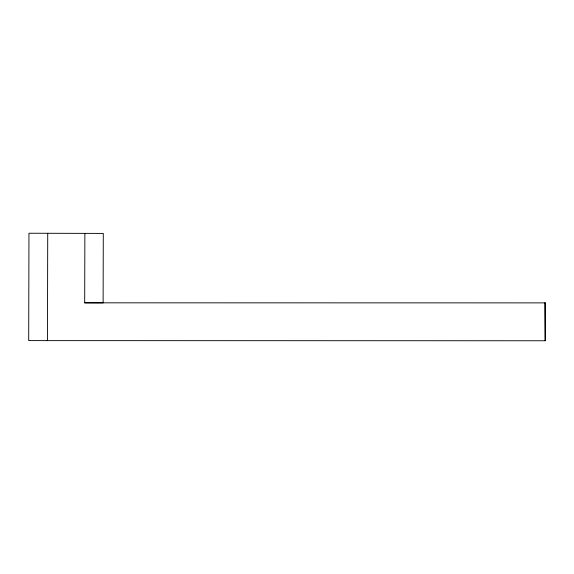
<?xml version="1.0" encoding="UTF-8"?>
<svg xmlns="http://www.w3.org/2000/svg" width="574" height="574" viewBox="0 0 574 574"><rect width="100%" height="100%" fill="white"/><g stroke="black" fill="none" stroke-linecap="round" stroke-linejoin="round"><path stroke-width="0.86" d="M47.721 233.281L47.463 340.626L28.7 340.583L28.958 233.238L103.284 233.417L103.119 302.878L84.694 302.828L84.866 233.374M545.207 340.762L545.056 302.878L545.207 340.762L47.125 340.626M84.694 302.828L545.3 302.878"/></g></svg>
